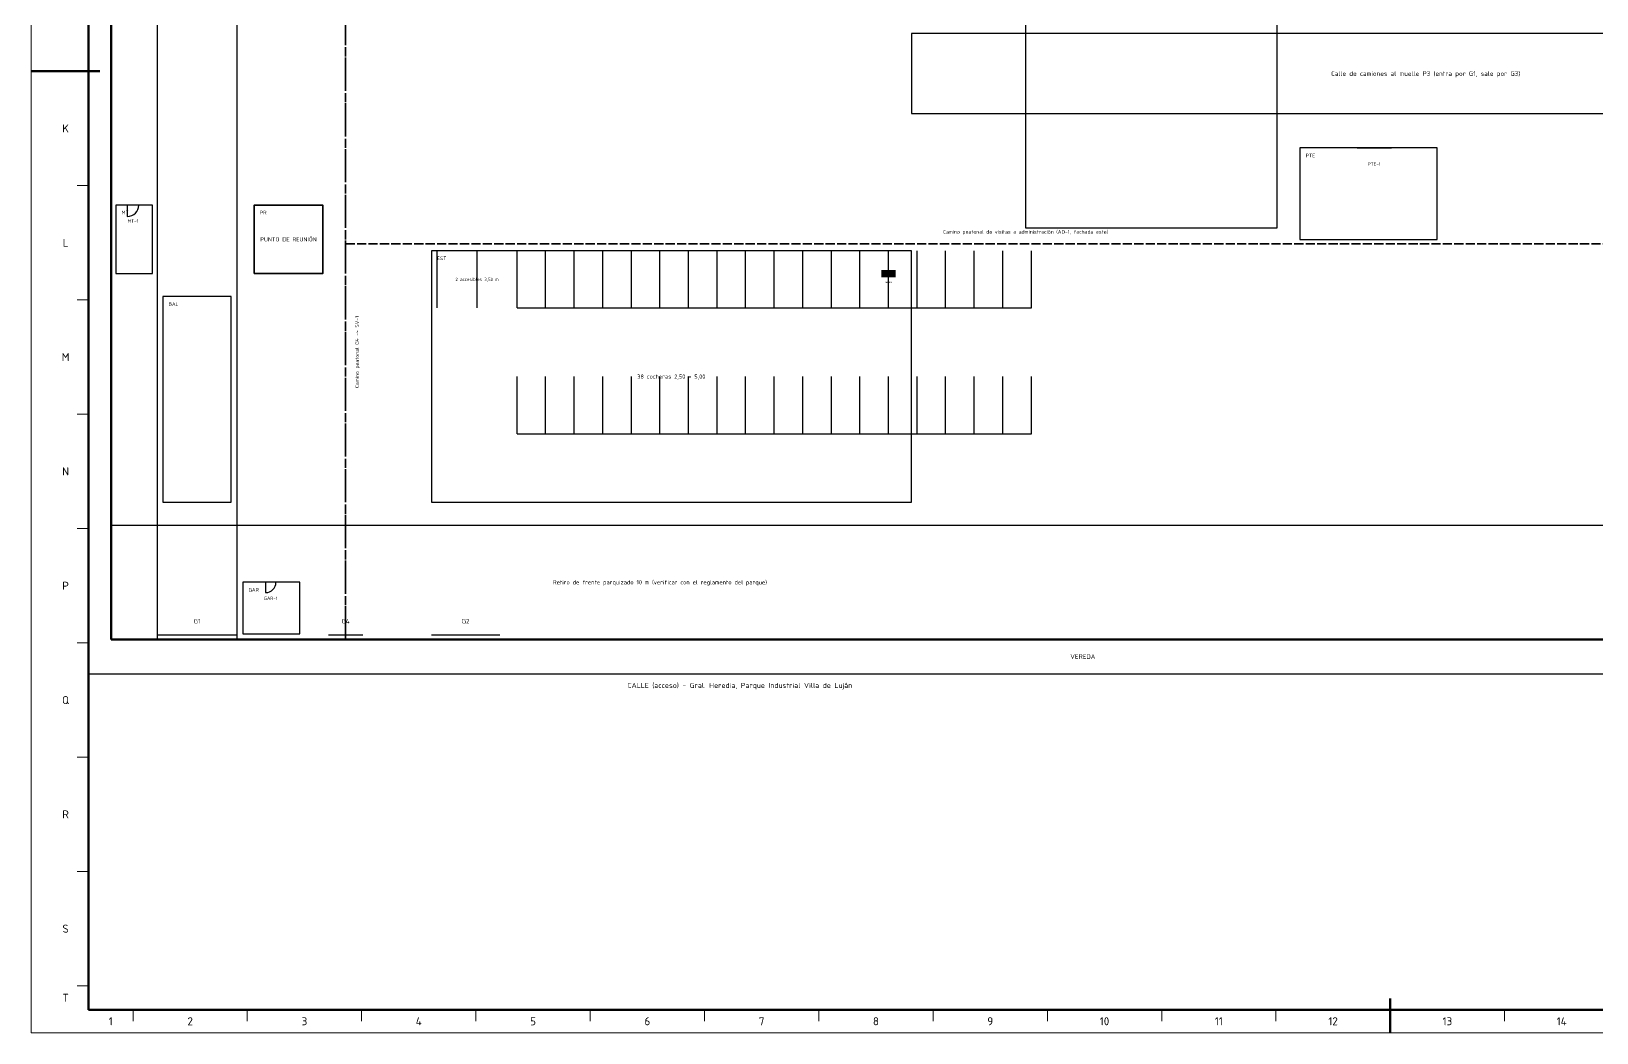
# Model space of a CAD drawing. Header units: millimetres. Extents: x 0 to 1189, y 0 to 841.
# Drawn here: x 0 to 685, y 0 to 438 of the extents above; entities that cross this region are included whole.
import ezdxf
from ezdxf.enums import TextEntityAlignment as Align

# ---------------------------------------------------------------- set-up
doc = ezdxf.new("R2010")
doc.units = ezdxf.units.MM
doc.linetypes.add('FLUJO-TRAZOS', pattern=[4, 2.5, -1.5])
doc.linetypes.add('IRAM-E-TRAZOS', pattern=[5, 4, -1])
for name, color, linetype, lineweight in [('06-TEXTO', 7, 'CONTINUOUS', 25), ('07-RECUADRO', 7, 'CONTINUOUS', 70), ('08-FINA', 5, 'CONTINUOUS', 18), ('A-ABERTURA', 7, 'CONTINUOUS', 25), ('A-EXTERIOR', 8, 'CONTINUOUS', 25), ('A-SECTOR', 1, 'CONTINUOUS', 25), ('A-TEXTO', 7, 'CONTINUOUS', 18), ('F-PERSONAL', 6, 'FLUJO-TRAZOS', 35), ('S-ESCAPE', 3, 'CONTINUOUS', 35), ('S-SENAL', 7, 'CONTINUOUS', 18)]:
    doc.layers.add(name, color=color, linetype=linetype, lineweight=lineweight)
doc.layers.add('A-PASILLO', color=2, linetype='IRAM-E-TRAZOS', lineweight=35, true_color=0xd7a500)
doc.styles.add('ISO3098', font='isocpeur.ttf')

msp = doc.modelspace()

# ---------------------------------------------------------------- hatches: boundary and pattern name
at = {"layer": 'S-SENAL', "true_color": 0x008c46}
h = msp.add_hatch(color=7, dxfattribs=at)
h.dxf.hatch_style = 1
h.paths.add_polyline_path([(371.85, 330.35), (378.15, 330.35), (378.15, 333.65), (371.85, 333.65)])

# ---------------------------------------------------------------- linework, layer by layer
at = {"layer": '07-RECUADRO'}
for p, q in [((0, 420.5), (30, 420.5)), ((594.5, 0), (594.5, 15))]:
    msp.add_line(p, q, dxfattribs=at)
msp.add_lwpolyline([(25, 10), (1179, 10), (1179, 831), (25, 831)], close=True, dxfattribs=at)
at = {"layer": '08-FINA'}
for p, q in [((25, 370.5), (20, 370.5)), ((25, 320.5), (20, 320.5)), ((25, 270.5), (20, 270.5)), ((25, 220.5), (20, 220.5)), ((25, 170.5), (20, 170.5)), ((25, 120.5), (20, 120.5)), ((25, 70.5), (20, 70.5)), ((25, 20.5), (20, 20.5)), ((44.5, 10), (44.5, 5)), ((94.5, 10), (94.5, 5)), ((144.5, 10), (144.5, 5)), ((194.5, 10), (194.5, 5)), ((244.5, 10), (244.5, 5)), ((294.5, 10), (294.5, 5)), ((344.5, 10), (344.5, 5)), ((394.5, 10), (394.5, 5)), ((444.5, 10), (444.5, 5)), ((494.5, 10), (494.5, 5)), ((544.5, 10), (544.5, 5)), ((644.5, 10), (644.5, 5))]:
    msp.add_line(p, q, dxfattribs=at)
msp.add_lwpolyline([(0, 0), (1189, 0), (1189, 841), (0, 841)], close=True, dxfattribs=at)
at = {"layer": 'A-ABERTURA'}
for p, q in [((580, 387), (595, 387)), ((42, 362), (42, 357)), ((102.5, 197), (102.5, 192.5)), ((55, 174), (90, 174)), ((55, 172), (90, 172)), ((130, 174), (145, 174)), ((130, 172), (145, 172)), ((175, 174), (205, 174)), ((175, 172), (205, 172))]:
    msp.add_line(p, q, dxfattribs=at)
for centre, radius in [((42, 362), 5), ((102.5, 197), 4.5)]:
    msp.add_arc(centre, radius, 270, 360, dxfattribs=at)
at = {"layer": 'A-EXTERIOR'}
for p, q in [((177.5, 317), (177.5, 342)), ((195, 317), (195, 342)), ((212.5, 317), (212.5, 342)), ((212.5, 317), (212.5, 342)), ((225, 317), (225, 342)), ((237.5, 317), (237.5, 342)), ((250, 317), (250, 342)), ((262.5, 317), (262.5, 342)), ((275, 317), (275, 342)), ((287.5, 317), (287.5, 342)), ((300, 317), (300, 342)), ((312.5, 317), (312.5, 342)), ((325, 317), (325, 342)), ((337.5, 317), (337.5, 342)), ((350, 317), (350, 342)), ((362.5, 317), (362.5, 342)), ((375, 317), (375, 342)), ((387.5, 317), (387.5, 342)), ((400, 317), (400, 342)), ((412.5, 317), (412.5, 342)), ((425, 317), (425, 342)), ((437.5, 317), (437.5, 342)), ((212.5, 317), (437.5, 317)), ((212.5, 262), (212.5, 287)), ((225, 262), (225, 287)), ((237.5, 262), (237.5, 287)), ((250, 262), (250, 287)), ((262.5, 262), (262.5, 287)), ((275, 262), (275, 287)), ((287.5, 262), (287.5, 287)), ((300, 262), (300, 287)), ((312.5, 262), (312.5, 287)), ((325, 262), (325, 287)), ((337.5, 262), (337.5, 287)), ((350, 262), (350, 287)), ((362.5, 262), (362.5, 287)), ((375, 262), (375, 287)), ((387.5, 262), (387.5, 287)), ((400, 262), (400, 287)), ((412.5, 262), (412.5, 287)), ((425, 262), (425, 287)), ((437.5, 262), (437.5, 287)), ((212.5, 262), (437.5, 262)), ((25, 157), (895, 157))]:
    msp.add_line(p, q, dxfattribs=at)
at = {"layer": 'A-EXTERIOR', "lineweight": 70}
msp.add_lwpolyline([(35, 172), (885, 172), (885, 797), (35, 797)], close=True, dxfattribs=at)
at = {"layer": 'A-EXTERIOR'}
for points in [[(55, 172), (90, 172), (90, 797), (55, 797)], [(435, 352), (545, 352), (545, 482), (435, 482)], [(385, 402), (830, 402), (830, 437), (385, 437)], [(555, 347), (615, 347), (615, 387), (555, 387)], [(37, 332), (53, 332), (53, 362), (37, 362)], [(97.5, 332), (127.5, 332), (127.5, 362), (97.5, 362)], [(175, 232), (385, 232), (385, 342), (175, 342)], [(57.5, 232), (87.5, 232), (87.5, 322), (57.5, 322)], [(92.5, 174.5), (117.5, 174.5), (117.5, 197), (92.5, 197)]]:
    msp.add_lwpolyline(points, close=True, dxfattribs=at)
at = {"layer": 'A-PASILLO'}
for points in [[(137.5, 345), (698, 345), (698, 615), (675, 615)], [(137.5, 172), (137.5, 564.5), (218, 564.5), (218, 577)]]:
    msp.add_lwpolyline(points, dxfattribs=at)
at = {"layer": 'A-SECTOR'}
msp.add_line((35, 222), (885, 222), dxfattribs=at)
at = {"layer": 'F-PERSONAL'}
msp.add_lwpolyline([(137.5, 172), (137.5, 564.5), (218, 564.5), (218, 577), (218, 587), (210.25, 587), (210.25, 600.75), (164.25, 600.75), (164.25, 614), (175, 614), (175, 629.5)], dxfattribs=at)
at = {"layer": 'S-ESCAPE'}
msp.add_lwpolyline([(97.5, 332), (127.5, 332), (127.5, 362), (97.5, 362)], close=True, dxfattribs=at)

# ---------------------------------------------------------------- texts
at = {"layer": '06-TEXTO', "style": 'ISO3098'}
for s, p in [('K', (15, 395.5)), ('L', (15, 345.5)), ('M', (15, 295.5)), ('N', (15, 245.5)), ('P', (15, 195.5)), ('Q', (15, 145.5)), ('R', (15, 95.5)), ('S', (15, 45.5)), ('T', (15, 15.25)), ('1', (34.75, 5)), ('2', (69.5, 5)), ('3', (119.5, 5)), ('4', (169.5, 5)), ('5', (219.5, 5)), ('6', (269.5, 5)), ('7', (319.5, 5)), ('8', (369.5, 5)), ('9', (419.5, 5)), ('10', (469.5, 5)), ('11', (519.5, 5)), ('12', (569.5, 5)), ('13', (619.5, 5)), ('14', (669.5, 5))]:
    msp.add_text(s, height=3.5, dxfattribs=at).set_placement(p, align=Align.MIDDLE_CENTER)
at = {"layer": 'A-TEXTO', "style": 'ISO3098'}
for s, height, p in [('Calle de camiones al muelle P3 (entra por G1, sale por G3)', 2, (610, 419.5)), ('PTE-1', 1.44, (587.5, 380)), ('MT-1', 1.44, (44.5, 355)), ('2 accesibles 3,50 m', 1.4, (195, 329.5)), ('38 cocheras 2,50 × 5,00', 1.8, (280, 287)), ('Retiro de frente parquizado 10 m (verificar con el reglamento del parque)', 1.8, (275, 197)), ('GAR-1', 1.44, (104.75, 190)), ('G1', 2, (72.5, 180)), ('G4', 2, (137.5, 180)), ('G2', 2, (190, 180)), ('VEREDA', 2, (460, 164.5))]:
    msp.add_text(s, height=height, dxfattribs=at).set_placement(p, align=Align.MIDDLE_CENTER)
for s, p in [('PTE', (557.5, 384.5)), ('MT', (39.5, 359.5)), ('PR', (100, 359.5)), ('EST', (177.5, 339.5)), ('BAL', (60, 319.5)), ('GAR', (95, 194.5))]:
    msp.add_text(s, height=1.6, dxfattribs=at).set_placement(p, align=Align.TOP_LEFT)
msp.add_text('Camino peatonal de visitas a administración (AD-1, fachada este)', height=1.6, dxfattribs=at).set_placement((435, 349), align=Align.BOTTOM_CENTER)
msp.add_text('Camino peatonal G4 -> SV-1', height=1.6, rotation=90, dxfattribs=at).set_placement((142.5, 282), align=Align.MIDDLE_LEFT)
msp.add_text('CALLE (acceso) - Gral. Heredia, Parque Industrial Villa de Luján', height=2.2, dxfattribs=at).set_placement((310, 153), align=Align.TOP_CENTER)
at = {"layer": 'S-ESCAPE', "style": 'ISO3098'}
msp.add_text('PUNTO DE REUNIÓN', height=1.8, dxfattribs=at).set_placement((112.5, 347), align=Align.MIDDLE_CENTER)
at = {"layer": 'S-SENAL', "style": 'ISO3098'}
msp.add_text('REUNIÓN', height=0.54, dxfattribs=at).set_placement((375, 328.5), align=Align.TOP_CENTER)

doc.saveas('drawing.dxf')
